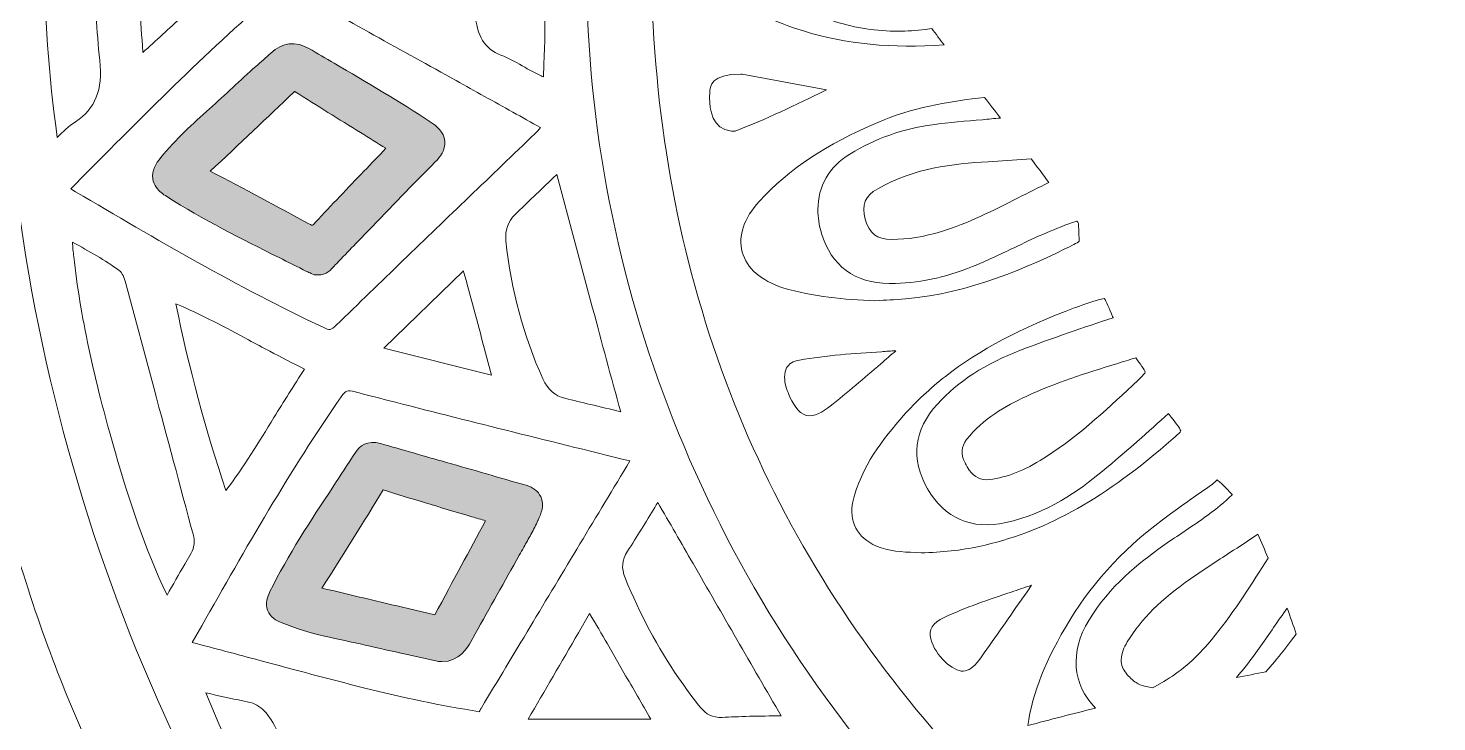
# Model space of a CAD drawing. Extents: x 126 to 8914, y -5970 to -48.
# Drawn here: x 6618.2 to 7015.7, y -1812 to -1616.3 of the extents above; entities that cross this region are included whole.
import ezdxf

# ---------------------------------------------------------------- set-up
doc = ezdxf.new("R2010")
doc.units = 0
doc.header["$MEASUREMENT"] = 0
doc.layers.add('Layer 1', color=7, linetype='Continuous')

# ---------------------------------------------------------------- blocks, each defined once
blk = doc.blocks.new('block 6')
at = {"layer": 'Layer 1', "true_color": 0x96c0ff}
h = blk.add_hatch(color=151, dxfattribs=at)
h.dxf.hatch_style = 2
edge = h.paths.add_edge_path()
edge.add_spline(control_points=[(6654.36, -1661.15), (6655.16, -1662.27), (6656.3, -1663.11), (6657.33, -1663.76), (6657.33, -1663.76), (6657.33, -1663.76), (6657.33, -1663.76), (6667.55, -1670.28), (6678.46, -1675.72), (6689, -1680.98), (6691.61, -1682.27), (6694.21, -1683.57), (6696.8, -1684.89), (6697.23, -1685.1), (6697.66, -1685.29), (6698.06, -1685.46), (6698.06, -1685.46), (6698.9, -1685.82), (6698.9, -1685.82), (6698.9, -1685.82), (6699.43, -1685.87), (6699.43, -1685.87), (6699.6, -1685.88), (6699.76, -1685.89), (6699.92, -1685.89), (6702.42, -1685.89), (6703.8, -1684.27), (6704.49, -1683.47), (6704.59, -1683.36), (6704.68, -1683.25), (6704.78, -1683.14), (6707.93, -1679.9), (6711.07, -1676.64), (6714.21, -1673.38), (6720.38, -1666.99), (6726.75, -1660.38), (6733.1, -1653.97), (6734.37, -1652.69), (6736.03, -1650.69), (6735.77, -1648.1), (6735.5, -1645.51), (6733.46, -1643.87), (6731.94, -1642.86), (6723.02, -1636.91), (6713.66, -1631.45), (6704.6, -1626.17), (6702.21, -1624.78), (6699.81, -1623.38), (6697.43, -1621.98), (6693.76, -1619.82), (6689.96, -1620.28), (6686.7, -1623.26), (6685.31, -1624.54), (6683.89, -1625.79), (6682.47, -1627.05), (6680.31, -1628.95), (6678.09, -1630.91), (6675.96, -1632.97), (6673.84, -1635.01), (6671.59, -1637.04), (6669.41, -1638.99), (6664.7, -1643.22), (6659.83, -1647.59), (6655.67, -1652.73), (6654.24, -1654.49), (6652.98, -1656.44), (6653.36, -1658.8), (6653.51, -1659.7), (6653.87, -1660.48), (6654.36, -1661.15)], knot_values=[0, 0, 0, 0, 1, 1, 1, 2, 2, 2, 3, 3, 3, 4, 4, 4, 5, 5, 5, 6, 6, 6, 7, 7, 7, 8, 8, 8, 9, 9, 9, 10, 10, 10, 11, 11, 11, 12, 12, 12, 13, 13, 13, 14, 14, 14, 15, 15, 15, 16, 16, 16, 17, 17, 17, 18, 18, 18, 19, 19, 19, 20, 20, 20, 21, 21, 21, 22, 22, 22, 23, 23, 23, 23], degree=3, periodic=1)
edge = h.paths.add_edge_path()
edge.add_spline(control_points=[(6693.09, -1634.37), (6693.21, -1634.24), (6693.32, -1634.15), (6693.4, -1634.09), (6693.44, -1634.11), (6693.5, -1634.15), (6693.56, -1634.19), (6699.69, -1638.08), (6705.96, -1641.97), (6712.03, -1645.72), (6714.41, -1647.19), (6716.79, -1648.67), (6719.17, -1650.15), (6717.11, -1652.31), (6715.04, -1654.47), (6712.96, -1656.63), (6708.46, -1661.31), (6703.8, -1666.16), (6699.3, -1671.02), (6698.66, -1671.72), (6698.37, -1671.86), (6698.37, -1671.87), (6698.33, -1671.87), (6698.06, -1671.83), (6697.45, -1671.49), (6688.66, -1666.64), (6679.29, -1661.63), (6669.58, -1656.61), (6677.79, -1649.04), (6685.9, -1641.26), (6693.09, -1634.37)], knot_values=[0, 0, 0, 0, 1, 1, 1, 2, 2, 2, 3, 3, 3, 4, 4, 4, 5, 5, 5, 6, 6, 6, 7, 7, 7, 8, 8, 8, 9, 9, 9, 10, 10, 10, 10], degree=3, periodic=1)
h = blk.add_hatch(color=151, dxfattribs=at)
h.dxf.hatch_style = 2
edge = h.paths.add_edge_path()
edge.add_spline(control_points=[(6689.64, -1783.96), (6693.58, -1785.58), (6697.58, -1786.83), (6701.85, -1787.78), (6709.49, -1789.47), (6717.14, -1791.19), (6724.78, -1792.9), (6724.78, -1792.9), (6733.63, -1794.88), (6733.63, -1794.88), (6733.63, -1794.88), (6734.03, -1794.95), (6734.03, -1794.95), (6734.34, -1794.98), (6734.65, -1794.99), (6734.94, -1794.99), (6739.95, -1794.99), (6742.22, -1790.94), (6743.11, -1789.36), (6743.11, -1789.36), (6744.32, -1787.19), (6744.32, -1787.19), (6748.48, -1779.79), (6752.63, -1772.39), (6756.77, -1764.98), (6757.2, -1764.21), (6757.65, -1763.44), (6758.09, -1762.66), (6758.75, -1761.5), (6759.43, -1760.31), (6760.09, -1759.09), (6760.12, -1759.03), (6760.16, -1758.97), (6760.19, -1758.91), (6760.84, -1757.7), (6761.47, -1756.46), (6762.06, -1755.17), (6762.08, -1755.13), (6762.1, -1755.1), (6762.11, -1755.06), (6762.11, -1755.06), (6762.11, -1755.06), (6762.11, -1755.06), (6762.13, -1755.03), (6762.14, -1755), (6762.16, -1754.96), (6762.89, -1753.35), (6763.99, -1750.92), (6762.84, -1748.44), (6762.13, -1746.89), (6760.75, -1745.82), (6758.75, -1745.24), (6751.25, -1743.07), (6743.75, -1740.93), (6736.25, -1738.78), (6730.05, -1737), (6723.85, -1735.23), (6717.66, -1733.45), (6713.84, -1732.34), (6711.69, -1734.23), (6710.55, -1736.01), (6708.46, -1739.28), (6706.32, -1742.52), (6704.18, -1745.76), (6697.98, -1755.14), (6691.57, -1764.84), (6686.46, -1775.24), (6685.75, -1776.67), (6685.04, -1778.56), (6685.77, -1780.51), (6686.52, -1782.48), (6688.34, -1783.42), (6689.64, -1783.96)], knot_values=[0, 0, 0, 0, 1, 1, 1, 2, 2, 2, 3, 3, 3, 4, 4, 4, 5, 5, 5, 6, 6, 6, 7, 7, 7, 8, 8, 8, 9, 9, 9, 10, 10, 10, 11, 11, 11, 12, 12, 12, 13, 13, 13, 14, 14, 14, 15, 15, 15, 16, 16, 16, 17, 17, 17, 18, 18, 18, 19, 19, 19, 20, 20, 20, 21, 21, 21, 22, 22, 22, 23, 23, 23, 24, 24, 24, 24], degree=3, periodic=1)
edge = h.paths.add_edge_path()
edge.add_spline(control_points=[(6718.41, -1746.56), (6726.1, -1748.94), (6734.31, -1751.42), (6743.37, -1754.1), (6744.66, -1754.48), (6745.97, -1754.87), (6747.3, -1755.26), (6742.74, -1763.59), (6738.25, -1771.94), (6732.95, -1781.81), (6732.95, -1781.81), (6725.4, -1780.01), (6725.4, -1780.01), (6717.26, -1778.07), (6709.19, -1776.15), (6701.12, -1774.25), (6707.01, -1764.96), (6712.9, -1755.47), (6718.41, -1746.56)], knot_values=[0, 0, 0, 0, 1, 1, 1, 2, 2, 2, 3, 3, 3, 4, 4, 4, 5, 5, 5, 6, 6, 6, 6], degree=3, periodic=1)
at = {"layer": 'Layer 1', "lineweight": 0}
for points, knots in [([(8858.21, -1015.29), (8804.98, -1065.04), (8743.32, -1092.86), (8679.92, -1095.7), (8596.38, -1099.43), (8514.39, -1071.01), (8452.29, -1045.84), (8430.15, -1036.87), (8407.8, -1027.16), (8386.17, -1017.79), (8377.96, -1014.23), (8369.71, -1010.65), (8361.4, -1007.09), (8410.2, -1007.99), (8465.96, -1006.76), (8552.78, -924.21), (8608.47, -871.26), (8681.86, -797.66), (8665.5, -711.42), (8662.21, -694.04), (8650.78, -652.65), (8599.78, -612.09), (8605.05, -621.92), (8641.55, -692.43), (8609.23, -747.25), (8593.89, -773.27), (8566.47, -791.29), (8509.72, -803.54), (8495.32, -806.64), (8479.55, -809), (8462.5, -810.6), (8531.63, -734.35), (8573.44, -634.19), (8586.8, -512.56), (8601.6, -377.97), (8577.78, -251.79), (8555.19, -169.65), (8550.53, -152.76), (8545.39, -135.8), (8539.9, -119.21), (8535.8, -106.87), (8530.71, -97.41), (8524.71, -90.84), (8524.71, -90.84), (8528.77, -88.46), (8528.77, -88.46), (8527.91, -86.99), (8507.22, -52.31), (8460.27, -49.9), (8429.9, -48.35), (8395.8, -60.81), (8358.9, -86.96), (8333.41, -105.04), (8306.47, -129.76), (8278.33, -160.89), (8226.61, -191.53), (8186.15, -218.95), (8151.02, -247.11), (8098.71, -289.06), (8041.06, -329.19), (7974.05, -338.54), (7917.14, -346.49), (7865.98, -328.74), (7811.81, -309.95), (7783.84, -300.25), (7754.92, -290.21), (7725.21, -284.09), (7638.29, -266.15), (7574.59, -281.57), (7540, -328.62), (7505.41, -281.57), (7441.71, -266.17), (7354.79, -284.09), (7325.08, -290.21), (7296.16, -300.25), (7268.19, -309.95), (7214.02, -328.74), (7162.86, -346.49), (7105.95, -338.54), (7038.94, -329.19), (6981.29, -289.06), (6928.98, -247.11), (6893.85, -218.95), (6853.4, -191.53), (6801.67, -160.89), (6773.53, -129.76), (6746.59, -105.04), (6721.1, -86.96), (6684.2, -60.81), (6650.1, -48.34), (6619.73, -49.9), (6572.78, -52.31), (6552.09, -86.99), (6551.23, -88.46), (6551.23, -88.46), (6555.29, -90.84), (6555.29, -90.84), (6549.29, -97.41), (6544.2, -106.87), (6540.12, -119.21), (6534.6, -135.81), (6529.45, -152.78), (6524.81, -169.65), (6502.22, -251.79), (6478.4, -377.97), (6493.2, -512.56), (6506.56, -634.19), (6548.37, -734.35), (6617.5, -810.6), (6600.45, -809), (6584.68, -806.64), (6570.28, -803.54), (6513.53, -791.29), (6486.11, -773.27), (6470.77, -747.25), (6438.45, -692.43), (6474.95, -621.92), (6480.22, -612.09), (6429.22, -652.65), (6417.79, -694.04), (6414.5, -711.42), (6398.14, -797.66), (6471.53, -871.26), (6527.22, -924.21), (6614.04, -1006.76), (6669.8, -1007.99), (6718.6, -1007.09), (6710.29, -1010.65), (6702.04, -1014.23), (6693.83, -1017.79), (6672.2, -1027.16), (6649.85, -1036.87), (6627.71, -1045.84), (6565.61, -1071.01), (6483.59, -1099.44), (6400.08, -1095.7), (6336.68, -1092.86), (6275.02, -1065.04), (6221.79, -1015.29), (6221.79, -1015.29), (6165.56, -962.7), (6165.56, -962.7), (6165.56, -962.7), (6209.91, -1025.63), (6209.91, -1025.63), (6259.46, -1095.9), (6344.09, -1155.64), (6425.53, -1177.81), (6460.7, -1187.39), (6497.65, -1192.84), (6536.23, -1194.15), (6525.34, -1205.21), (6509.98, -1221.91), (6492.74, -1244.03), (6462.4, -1282.95), (6420.42, -1346.57), (6392.73, -1428.62), (6361.59, -1520.91), (6354.53, -1617.18), (6371.76, -1714.74), (6393.22, -1836.34), (6452.66, -1960.18), (6548.45, -2082.83), (6548.45, -2082.83), (6557.04, -2093.81), (6557.04, -2093.81), (6557.04, -2093.81), (6562.08, -2080.8), (6562.08, -2080.8), (6562.28, -2080.26), (6583.72, -2026.12), (6646.97, -1966), (6658.24, -1955.3), (6671.32, -1943.97), (6686.37, -1932.46), (6684.61, -1962.41), (6683.28, -2025.33), (6694.68, -2105.3), (6703.93, -2170.25), (6719.74, -2232.83), (6741.65, -2291.3), (6769.05, -2364.39), (6806.12, -2431.24), (6851.85, -2490), (6853.74, -2492.77), (6879.32, -2530.81), (6899.18, -2586.87), (6918.01, -2639.98), (6935.42, -2720.7), (6911.56, -2803.61), (6911.56, -2803.61), (6905.31, -2825.39), (6905.31, -2825.39), (6905.31, -2825.39), (6923.77, -2812.24), (6923.77, -2812.24), (6925.33, -2811.13), (6962.61, -2784.27), (6993.85, -2735.29), (7018.49, -2696.64), (7042.96, -2637.53), (7032.58, -2563.6), (7033.17, -2564.35), (7033.72, -2565.04), (7034.23, -2565.72), (7055.9, -2594.87), (7079.45, -2622.28), (7104.19, -2647.18), (7148.9, -2692.2), (7195.06, -2726.33), (7241.41, -2748.67), (7295.37, -2774.66), (7349.82, -2784.7), (7403.33, -2778.49), (7418.55, -2809.06), (7444.02, -2832.77), (7468.69, -2855.76), (7494.89, -2880.15), (7519.63, -2903.18), (7532.73, -2933.46), (7532.73, -2933.46), (7540, -2950.23), (7540, -2950.23), (7540, -2950.23), (7547.27, -2933.46), (7547.27, -2933.46), (7560.37, -2903.18), (7585.11, -2880.15), (7611.31, -2855.76), (7635.98, -2832.77), (7661.45, -2809.06), (7676.67, -2778.49), (7730.18, -2784.7), (7784.63, -2774.66), (7838.59, -2748.67), (7884.94, -2726.33), (7931.12, -2692.2), (7975.81, -2647.18), (8000.55, -2622.28), (8024.1, -2594.88), (8045.77, -2565.74), (8046.28, -2565.06), (8046.83, -2564.35), (8047.42, -2563.6), (8037.04, -2637.53), (8061.51, -2696.64), (8086.15, -2735.29), (8117.39, -2784.27), (8154.67, -2811.13), (8156.23, -2812.24), (8156.23, -2812.24), (8174.69, -2825.39), (8174.69, -2825.39), (8174.69, -2825.39), (8168.44, -2803.61), (8168.44, -2803.61), (8144.58, -2720.7), (8161.99, -2639.98), (8180.82, -2586.87), (8200.7, -2530.77), (8226.28, -2492.73), (8228.15, -2490), (8273.88, -2431.24), (8310.95, -2364.39), (8338.34, -2291.3), (8360.26, -2232.83), (8376.07, -2170.25), (8385.32, -2105.3), (8396.72, -2025.33), (8395.39, -1962.41), (8393.63, -1932.46), (8408.68, -1943.97), (8421.76, -1955.3), (8433.03, -1966), (8496.28, -2026.12), (8517.72, -2080.26), (8517.92, -2080.8), (8517.92, -2080.8), (8522.94, -2093.84), (8522.94, -2093.84), (8522.94, -2093.84), (8531.55, -2082.83), (8531.55, -2082.83), (8627.34, -1960.18), (8686.78, -1836.34), (8708.24, -1714.74), (8725.47, -1617.18), (8718.41, -1520.91), (8687.27, -1428.62), (8659.58, -1346.57), (8617.6, -1282.95), (8587.26, -1244.03), (8570.02, -1221.91), (8554.66, -1205.21), (8543.77, -1194.15), (8582.35, -1192.84), (8619.3, -1187.39), (8654.47, -1177.81), (8735.91, -1155.64), (8820.54, -1095.9), (8870.09, -1025.63), (8870.09, -1025.63), (8914.44, -962.7), (8914.44, -962.7), (8914.44, -962.7), (8858.21, -1015.29), (8858.21, -1015.29)], [0, 0, 0, 0, 1, 1, 1, 2, 2, 2, 3, 3, 3, 4, 4, 4, 5, 5, 5, 6, 6, 6, 7, 7, 7, 8, 8, 8, 9, 9, 9, 10, 10, 10, 11, 11, 11, 12, 12, 12, 13, 13, 13, 14, 14, 14, 15, 15, 15, 16, 16, 16, 17, 17, 17, 18, 18, 18, 19, 19, 19, 20, 20, 20, 21, 21, 21, 22, 22, 22, 23, 23, 23, 24, 24, 24, 25, 25, 25, 26, 26, 26, 27, 27, 27, 28, 28, 28, 29, 29, 29, 30, 30, 30, 31, 31, 31, 32, 32, 32, 33, 33, 33, 34, 34, 34, 35, 35, 35, 36, 36, 36, 37, 37, 37, 38, 38, 38, 39, 39, 39, 40, 40, 40, 41, 41, 41, 42, 42, 42, 43, 43, 43, 44, 44, 44, 45, 45, 45, 46, 46, 46, 47, 47, 47, 48, 48, 48, 49, 49, 49, 50, 50, 50, 51, 51, 51, 52, 52, 52, 53, 53, 53, 54, 54, 54, 55, 55, 55, 56, 56, 56, 57, 57, 57, 58, 58, 58, 59, 59, 59, 60, 60, 60, 61, 61, 61, 62, 62, 62, 63, 63, 63, 64, 64, 64, 65, 65, 65, 66, 66, 66, 67, 67, 67, 68, 68, 68, 69, 69, 69, 70, 70, 70, 71, 71, 71, 72, 72, 72, 73, 73, 73, 74, 74, 74, 75, 75, 75, 76, 76, 76, 77, 77, 77, 78, 78, 78, 79, 79, 79, 80, 80, 80, 81, 81, 81, 82, 82, 82, 83, 83, 83, 84, 84, 84, 85, 85, 85, 86, 86, 86, 87, 87, 87, 88, 88, 88, 89, 89, 89, 90, 90, 90, 91, 91, 91, 92, 92, 92, 93, 93, 93, 94, 94, 94, 95, 95, 95, 96, 96, 96, 97, 97, 97, 98, 98, 98, 99, 99, 99, 100, 100, 100, 101, 101, 101, 102, 102, 102, 102]), ([(6688.21, -1911.26), (6688.21, -1911.26), (6687.87, -1910.77), (6687.87, -1910.77), (6683.09, -1903.94), (6678.27, -1896.12), (6672.66, -1886.19), (6669.1, -1879.87), (6665.4, -1873.51), (6661.82, -1867.35), (6650.56, -1848.02), (6638.93, -1828.03), (6630.18, -1807.03), (6622.21, -1787.95), (6615.41, -1767.25), (6608.09, -1739.88), (6601.79, -1716.29), (6595.27, -1691.91), (6592.15, -1666.68), (6590.59, -1653.99), (6589, -1638.99), (6589.08, -1623.97), (6589.13, -1616.14), (6589.07, -1608.17), (6589, -1600.48), (6588.88, -1584.3), (6588.73, -1567.59), (6589.65, -1551.2), (6591.17, -1523.8), (6596.06, -1495.53), (6605.02, -1462.24), (6613.66, -1430.11), (6621.86, -1401.25), (6634.66, -1373.66), (6640.46, -1361.09), (6647.46, -1348.84), (6654.24, -1337), (6657.7, -1330.92), (6661.28, -1324.63), (6664.68, -1318.36), (6685.39, -1280.17), (6712.46, -1244.99), (6747.44, -1210.87), (6747.44, -1210.87), (6751.1, -1207.29), (6751.1, -1207.29), (6764.63, -1194.05), (6778.56, -1180.44), (6793.43, -1168.33), (6784.7, -1184.05), (6777.28, -1200.89), (6771.3, -1218.54), (6771.3, -1218.54), (6766.94, -1222.83), (6766.94, -1222.83), (6718.06, -1270.91), (6679.63, -1327.1), (6652.72, -1389.85), (6624.89, -1454.72), (6610.74, -1523.63), (6610.66, -1594.66), (6610.51, -1704.15), (6643.92, -1809.05), (6707.27, -1898.03), (6700.79, -1902.32), (6694.44, -1906.74), (6688.21, -1911.26)], [0, 0, 0, 0, 1, 1, 1, 2, 2, 2, 3, 3, 3, 4, 4, 4, 5, 5, 5, 6, 6, 6, 7, 7, 7, 8, 8, 8, 9, 9, 9, 10, 10, 10, 11, 11, 11, 12, 12, 12, 13, 13, 13, 14, 14, 14, 15, 15, 15, 16, 16, 16, 17, 17, 17, 18, 18, 18, 19, 19, 19, 20, 20, 20, 21, 21, 21, 22, 22, 22, 22]), ([(6776, -1584.51), (6777.3, -1551.5), (6782.66, -1519.37), (6791.91, -1488.93), (6795.47, -1496.51), (6799.28, -1504.13), (6803.34, -1511.8), (6803.34, -1511.8), (6802.77, -1512.33), (6802.77, -1512.33), (6802.89, -1512.47), (6803.27, -1512.86), (6803.86, -1513.47), (6803.86, -1513.47), (6803.16, -1516.46), (6803.16, -1516.46), (6795.64, -1548.46), (6792.76, -1581.82), (6794.58, -1615.61), (6798.79, -1693.59), (6826.91, -1762.12), (6878.15, -1819.34), (6871.72, -1821.27), (6865.36, -1823.28), (6859.04, -1825.37), (6859.04, -1825.37), (6858.23, -1824.41), (6858.23, -1824.41), (6801.77, -1756.62), (6772.56, -1671.43), (6776, -1584.51)], [0, 0, 0, 0, 1, 1, 1, 2, 2, 2, 3, 3, 3, 4, 4, 4, 5, 5, 5, 6, 6, 6, 7, 7, 7, 8, 8, 8, 9, 9, 9, 10, 10, 10, 10]), ([(6636.03, -1552.31), (6638.31, -1554.69), (6639.06, -1557.99), (6638.5, -1563.38), (6637.33, -1574.88), (6637.27, -1586.53), (6637.2, -1597.81), (6637.2, -1597.81), (6637.19, -1600.48), (6637.19, -1600.48), (6637.14, -1608.62), (6637.55, -1616.99), (6638.42, -1625.33), (6639.28, -1633.75), (6637.24, -1638.93), (6631.58, -1642.65), (6629.68, -1643.9), (6628.05, -1645.42), (6626.44, -1647.07), (6621.6, -1612.19), (6621.61, -1578.18), (6626.49, -1543.45), (6626.55, -1543.51), (6626.63, -1543.57), (6626.71, -1543.65), (6630.03, -1546.58), (6633.18, -1549.35), (6636.03, -1552.31)], [0, 0, 0, 0, 1, 1, 1, 2, 2, 2, 3, 3, 3, 4, 4, 4, 5, 5, 5, 6, 6, 6, 7, 7, 7, 8, 8, 8, 9, 9, 9, 9]), ([(6763.9, -1582.99), (6763.92, -1585.51), (6763.95, -1587.99), (6763.98, -1590.48), (6764.09, -1602.27), (6764.22, -1614.47), (6763.75, -1626.44), (6763.75, -1626.44), (6763.73, -1627.09), (6763.73, -1627.09), (6763.68, -1628.12), (6763.65, -1629.18), (6763.59, -1630.03), (6762.76, -1629.64), (6761.74, -1629.1), (6760.74, -1628.59), (6760.74, -1628.59), (6760.53, -1628.48), (6760.53, -1628.48), (6759.54, -1627.98), (6758.55, -1627.42), (6757.59, -1626.85), (6755.7, -1625.78), (6753.76, -1624.65), (6751.62, -1623.83), (6747, -1622.02), (6744.92, -1618.64), (6744.24, -1611.75), (6744.24, -1611.75), (6744.23, -1611.58), (6744.23, -1611.58), (6743.69, -1606.13), (6743.18, -1601), (6743.52, -1595.75), (6743.61, -1593.83), (6743.69, -1591.92), (6743.77, -1590.02), (6743.96, -1585.66), (6744.16, -1581.18), (6744.43, -1576.78), (6744.72, -1572.3), (6746.17, -1569.83), (6749.47, -1568.27), (6753.77, -1566.23), (6757.89, -1563.8), (6761.88, -1561.48), (6762.59, -1561.05), (6763.3, -1560.64), (6764.01, -1560.23), (6763.89, -1565.29), (6763.86, -1570.37), (6763.87, -1575.42), (6763.87, -1577.96), (6763.89, -1580.47), (6763.9, -1582.99)], [0, 0, 0, 0, 1, 1, 1, 2, 2, 2, 3, 3, 3, 4, 4, 4, 5, 5, 5, 6, 6, 6, 7, 7, 7, 8, 8, 8, 9, 9, 9, 10, 10, 10, 11, 11, 11, 12, 12, 12, 13, 13, 13, 14, 14, 14, 15, 15, 15, 16, 16, 16, 17, 17, 17, 18, 18, 18, 18]), ([(6650.44, -1569.77), (6650.44, -1569.77), (6650.56, -1567.68), (6650.56, -1567.68), (6654.09, -1570.9), (6657.62, -1574.12), (6661.14, -1577.35), (6667.58, -1583.27), (6674.24, -1589.38), (6680.86, -1595.34), (6680.89, -1595.35), (6680.91, -1595.38), (6680.94, -1595.4), (6680.89, -1595.45), (6680.85, -1595.48), (6680.8, -1595.53), (6674.4, -1601.3), (6667.94, -1607.22), (6661.71, -1612.94), (6658, -1616.34), (6654.28, -1619.75), (6650.58, -1623.13), (6650.58, -1623.13), (6650.45, -1621.28), (6650.45, -1621.28), (6649.9, -1612.75), (6649.33, -1603.92), (6649.58, -1595.29), (6649.58, -1595.29), (6649.58, -1595.1), (6649.58, -1595.1), (6649.36, -1586.69), (6649.9, -1578.08), (6650.44, -1569.77)], [0, 0, 0, 0, 1, 1, 1, 2, 2, 2, 3, 3, 3, 4, 4, 4, 5, 5, 5, 6, 6, 6, 7, 7, 7, 8, 8, 8, 9, 9, 9, 10, 10, 10, 11, 11, 11, 11]), ([(6843.61, -1576.78), (6836.5, -1579.54), (6831.84, -1586.03), (6831.65, -1593.56), (6831.39, -1604.09), (6836.47, -1611.5), (6845.97, -1614.43), (6851.73, -1616.2), (6857.65, -1617.1), (6863.65, -1617.1), (6866.2, -1617.1), (6868.74, -1616.93), (6871.31, -1616.61), (6871.31, -1616.61), (6873.16, -1616.39), (6873.16, -1616.39), (6874.32, -1617.89), (6875.49, -1619.41), (6876.64, -1620.92), (6862, -1622.02), (6848.99, -1620.77), (6836.99, -1617.05), (6828.57, -1614.44), (6821.52, -1611.07), (6815.46, -1606.73), (6810.98, -1603.54), (6808.53, -1599.58), (6808.53, -1595.59), (6808.54, -1591.57), (6811.06, -1587.56), (6815.62, -1584.33), (6823.09, -1579.05), (6831.1, -1575.11), (6839.44, -1572.6), (6839.44, -1572.6), (6840.46, -1572.3), (6840.46, -1572.3), (6841.5, -1573.81), (6842.55, -1575.3), (6843.61, -1576.78)], [0, 0, 0, 0, 1, 1, 1, 2, 2, 2, 3, 3, 3, 4, 4, 4, 5, 5, 5, 6, 6, 6, 7, 7, 7, 8, 8, 8, 9, 9, 9, 10, 10, 10, 11, 11, 11, 12, 12, 12, 13, 13, 13, 13]), ([(6634.78, -1657.02), (6652, -1639.64), (6669.8, -1621.66), (6688.76, -1605.59), (6690.45, -1604.17), (6690.8, -1604.2), (6692.48, -1605.15), (6707.93, -1613.86), (6723.7, -1622.59), (6738.96, -1631.05), (6744.29, -1634.01), (6749.64, -1636.98), (6754.98, -1639.94), (6757.57, -1641.38), (6760.17, -1642.84), (6762.75, -1644.31), (6762.26, -1644.91), (6761.77, -1645.48), (6761.24, -1645.98), (6755.06, -1651.94), (6748.87, -1657.89), (6742.66, -1663.85), (6730.35, -1675.69), (6717.6, -1687.92), (6705.16, -1700.07), (6703.67, -1701.49), (6703.32, -1701.55), (6701.42, -1700.65), (6677.4, -1689.38), (6654.13, -1675.66), (6631.62, -1662.39), (6631.62, -1662.39), (6630.25, -1661.58), (6630.25, -1661.58), (6630.25, -1661.58), (6634.78, -1657.02), (6634.78, -1657.02)], [0, 0, 0, 0, 1, 1, 1, 2, 2, 2, 3, 3, 3, 4, 4, 4, 5, 5, 5, 6, 6, 6, 7, 7, 7, 8, 8, 8, 9, 9, 9, 10, 10, 10, 11, 11, 11, 12, 12, 12, 12]), ([(6654.36, -1661.15), (6655.16, -1662.27), (6656.3, -1663.11), (6657.33, -1663.76), (6657.33, -1663.76), (6657.33, -1663.76), (6657.33, -1663.76), (6667.55, -1670.28), (6678.46, -1675.72), (6689, -1680.98), (6691.61, -1682.27), (6694.21, -1683.57), (6696.8, -1684.89), (6697.23, -1685.1), (6697.66, -1685.29), (6698.06, -1685.46), (6698.06, -1685.46), (6698.9, -1685.82), (6698.9, -1685.82), (6698.9, -1685.82), (6699.43, -1685.87), (6699.43, -1685.87), (6699.6, -1685.88), (6699.76, -1685.89), (6699.92, -1685.89), (6702.42, -1685.89), (6703.8, -1684.27), (6704.49, -1683.47), (6704.59, -1683.36), (6704.68, -1683.25), (6704.78, -1683.14), (6707.93, -1679.9), (6711.07, -1676.64), (6714.21, -1673.38), (6720.38, -1666.99), (6726.75, -1660.38), (6733.1, -1653.97), (6734.37, -1652.69), (6736.03, -1650.69), (6735.77, -1648.1), (6735.5, -1645.51), (6733.46, -1643.87), (6731.94, -1642.86), (6723.02, -1636.91), (6713.66, -1631.45), (6704.6, -1626.17), (6702.21, -1624.78), (6699.81, -1623.38), (6697.43, -1621.98), (6693.76, -1619.82), (6689.96, -1620.28), (6686.7, -1623.26), (6685.31, -1624.54), (6683.89, -1625.79), (6682.47, -1627.05), (6680.31, -1628.95), (6678.09, -1630.91), (6675.96, -1632.97), (6673.84, -1635.01), (6671.59, -1637.04), (6669.41, -1638.99), (6664.7, -1643.22), (6659.83, -1647.59), (6655.67, -1652.73), (6654.24, -1654.49), (6652.98, -1656.44), (6653.36, -1658.8), (6653.51, -1659.7), (6653.87, -1660.48), (6654.36, -1661.15)], [0, 0, 0, 0, 1, 1, 1, 2, 2, 2, 3, 3, 3, 4, 4, 4, 5, 5, 5, 6, 6, 6, 7, 7, 7, 8, 8, 8, 9, 9, 9, 10, 10, 10, 11, 11, 11, 12, 12, 12, 13, 13, 13, 14, 14, 14, 15, 15, 15, 16, 16, 16, 17, 17, 17, 18, 18, 18, 19, 19, 19, 20, 20, 20, 21, 21, 21, 22, 22, 22, 23, 23, 23, 23]), ([(6817.71, -1645.33), (6817.69, -1645.34), (6817.63, -1645.34), (6817.55, -1645.34), (6817.5, -1645.36), (6817.49, -1645.36), (6817.44, -1645.36), (6817.28, -1645.36), (6817.03, -1645.34), (6816.65, -1645.31), (6811.22, -1644.77), (6810.47, -1639.07), (6810.47, -1636), (6810.47, -1635.5), (6810.51, -1635.05), (6810.52, -1634.72), (6810.68, -1632.5), (6810.9, -1629.2), (6819.28, -1629.2), (6819.28, -1629.2), (6819.64, -1629.2), (6819.64, -1629.2), (6819.64, -1629.2), (6843.43, -1633.66), (6843.43, -1633.66), (6843.43, -1633.66), (6843.13, -1633.8), (6843.13, -1633.8), (6834.87, -1637.82), (6826.32, -1641.99), (6817.71, -1645.33)], [0, 0, 0, 0, 1, 1, 1, 2, 2, 2, 3, 3, 3, 4, 4, 4, 5, 5, 5, 6, 6, 6, 7, 7, 7, 8, 8, 8, 9, 9, 9, 10, 10, 10, 10]), ([(6693.09, -1634.37), (6693.21, -1634.24), (6693.32, -1634.15), (6693.4, -1634.09), (6693.44, -1634.11), (6693.5, -1634.15), (6693.56, -1634.19), (6699.69, -1638.08), (6705.96, -1641.97), (6712.03, -1645.72), (6714.41, -1647.19), (6716.79, -1648.67), (6719.17, -1650.15), (6717.11, -1652.31), (6715.04, -1654.47), (6712.96, -1656.63), (6708.46, -1661.31), (6703.8, -1666.16), (6699.3, -1671.02), (6698.66, -1671.72), (6698.37, -1671.86), (6698.37, -1671.87), (6698.33, -1671.87), (6698.06, -1671.83), (6697.45, -1671.49), (6688.66, -1666.64), (6679.29, -1661.63), (6669.58, -1656.61), (6677.79, -1649.04), (6685.9, -1641.26), (6693.09, -1634.37)], [0, 0, 0, 0, 1, 1, 1, 2, 2, 2, 3, 3, 3, 4, 4, 4, 5, 5, 5, 6, 6, 6, 7, 7, 7, 8, 8, 8, 9, 9, 9, 10, 10, 10, 10]), ([(6824.55, -1665.08), (6832.86, -1656.04), (6843.48, -1648.97), (6857.95, -1642.83), (6867.71, -1638.66), (6877.72, -1637.05), (6886.22, -1636), (6886.22, -1636), (6888.07, -1635.78), (6888.07, -1635.78), (6889.56, -1637.71), (6891.05, -1639.66), (6892.52, -1641.61), (6890.84, -1641.76), (6889.15, -1641.91), (6887.47, -1642.07), (6882.86, -1642.46), (6878.1, -1642.87), (6873.4, -1643.49), (6865.07, -1644.61), (6857.22, -1647.38), (6850.08, -1651.77), (6844.16, -1655.39), (6841.04, -1660.92), (6841.04, -1667.44), (6841.04, -1669.59), (6841.39, -1671.86), (6842.07, -1674.18), (6844.75, -1683.22), (6851.52, -1688.24), (6861.18, -1688.29), (6861.18, -1688.29), (6861.48, -1688.29), (6861.48, -1688.29), (6869.11, -1688.29), (6876.91, -1686.69), (6884.67, -1683.52), (6888.66, -1681.88), (6892.58, -1680.01), (6896.38, -1678.2), (6901.69, -1675.67), (6907.18, -1673.04), (6912.86, -1671.13), (6912.86, -1671.13), (6914.14, -1670.75), (6914.14, -1670.75), (6914.29, -1670.94), (6914.41, -1671.13), (6914.55, -1671.32), (6914.55, -1671.32), (6914.78, -1676.24), (6914.78, -1676.24), (6914.79, -1676.3), (6914.79, -1676.35), (6914.79, -1676.38), (6914.29, -1676.83), (6912.53, -1677.68), (6910.74, -1678.55), (6897.17, -1685.14), (6880.82, -1691.99), (6862.35, -1692.89), (6861.07, -1692.96), (6859.77, -1693.02), (6858.5, -1693.1), (6858.5, -1693.1), (6857.05, -1693.18), (6857.05, -1693.18), (6848.62, -1692.77), (6839.71, -1692.13), (6831.18, -1689.48), (6825.01, -1687.54), (6820.92, -1683.97), (6819.7, -1679.41), (6818.48, -1674.88), (6820.21, -1669.78), (6824.55, -1665.08)], [0, 0, 0, 0, 1, 1, 1, 2, 2, 2, 3, 3, 3, 4, 4, 4, 5, 5, 5, 6, 6, 6, 7, 7, 7, 8, 8, 8, 9, 9, 9, 10, 10, 10, 11, 11, 11, 12, 12, 12, 13, 13, 13, 14, 14, 14, 15, 15, 15, 16, 16, 16, 17, 17, 17, 18, 18, 18, 19, 19, 19, 20, 20, 20, 21, 21, 21, 22, 22, 22, 23, 23, 23, 24, 24, 24, 25, 25, 25, 25]), ([(6906.21, -1659.84), (6903.28, -1661.22), (6900.37, -1662.69), (6897.55, -1664.13), (6890.29, -1667.82), (6883.42, -1671.32), (6875.91, -1673.61), (6870.94, -1675.13), (6866.39, -1675.88), (6861.86, -1675.85), (6857.65, -1675.83), (6855.56, -1674.23), (6854.42, -1670.15), (6853.29, -1666.06), (6854.28, -1663.64), (6857.92, -1661.55), (6867.95, -1655.76), (6879.25, -1654.46), (6889.05, -1653.94), (6889.05, -1653.94), (6901.21, -1653.1), (6901.21, -1653.1), (6902.89, -1655.33), (6904.55, -1657.58), (6906.21, -1659.84)], [0, 0, 0, 0, 1, 1, 1, 2, 2, 2, 3, 3, 3, 4, 4, 4, 5, 5, 5, 6, 6, 6, 7, 7, 7, 8, 8, 8, 8]), ([(6766.37, -1658.5), (6766.37, -1658.5), (6767.39, -1657.53), (6767.39, -1657.53), (6767.39, -1657.53), (6777.49, -1695.22), (6777.49, -1695.22), (6780.05, -1704.83), (6782.69, -1714.76), (6785.42, -1724.52), (6782.54, -1723.78), (6779.64, -1723.08), (6776.82, -1722.42), (6774.43, -1721.86), (6772.06, -1721.29), (6769.68, -1720.69), (6766.83, -1719.98), (6764.85, -1718.24), (6763.48, -1715.21), (6757.97, -1703.17), (6754.45, -1690.08), (6753.03, -1676.29), (6752.73, -1673.28), (6753.57, -1670.84), (6755.63, -1668.83), (6759.14, -1665.41), (6762.67, -1662.03), (6766.37, -1658.5)], [0, 0, 0, 0, 1, 1, 1, 2, 2, 2, 3, 3, 3, 4, 4, 4, 5, 5, 5, 6, 6, 6, 7, 7, 7, 8, 8, 8, 9, 9, 9, 9]), ([(6643.9, -1684.63), (6644.85, -1685.33), (6645.32, -1686.55), (6645.8, -1688.32), (6645.8, -1688.32), (6653.76, -1718.03), (6653.76, -1718.03), (6657.42, -1731.71), (6661.09, -1745.37), (6664.76, -1759.05), (6665.3, -1761.09), (6665.13, -1762.73), (6664.18, -1764.4), (6664.18, -1764.4), (6662.39, -1767.5), (6662.39, -1767.5), (6660.76, -1770.35), (6659.06, -1773.26), (6657.43, -1776.21), (6651.04, -1763), (6646.64, -1749.14), (6642.85, -1736.05), (6636.68, -1714.82), (6632.95, -1697.23), (6631.09, -1680.74), (6630.93, -1679.38), (6630.79, -1678.05), (6630.73, -1676.67), (6635.51, -1679.19), (6639.89, -1681.69), (6643.9, -1684.63)], [0, 0, 0, 0, 1, 1, 1, 2, 2, 2, 3, 3, 3, 4, 4, 4, 5, 5, 5, 6, 6, 6, 7, 7, 7, 8, 8, 8, 9, 9, 9, 10, 10, 10, 10]), ([(6748.95, -1714.14), (6748.95, -1714.14), (6718.54, -1706.52), (6718.54, -1706.52), (6718.54, -1706.52), (6741.05, -1684.76), (6741.05, -1684.76), (6741.43, -1686.06), (6741.77, -1687.29), (6742.11, -1688.54), (6744.09, -1695.9), (6746.05, -1703.26), (6748.01, -1710.64), (6748.01, -1710.64), (6748.95, -1714.14), (6748.95, -1714.14)], [0, 0, 0, 0, 1, 1, 1, 2, 2, 2, 3, 3, 3, 4, 4, 4, 5, 5, 5, 5]), ([(6850.92, -1749.87), (6853.23, -1740), (6859.45, -1732.03), (6865.23, -1725.54), (6868.78, -1721.56), (6872.67, -1717.91), (6877.02, -1714.5), (6886.6, -1707.03), (6898.42, -1700.81), (6913.65, -1695.09), (6914.21, -1694.89), (6914.76, -1694.71), (6915.31, -1694.52), (6915.31, -1694.52), (6916.39, -1694.16), (6916.39, -1694.16), (6918.67, -1693.37), (6921.03, -1692.56), (6921.85, -1692.55), (6922.37, -1693.16), (6923.29, -1695.44), (6924.2, -1697.63), (6924.2, -1697.63), (6924.31, -1697.93), (6924.31, -1697.93), (6924.32, -1697.94), (6924.32, -1697.96), (6924.32, -1697.96), (6916.42, -1700.59), (6907.23, -1703.67), (6898.22, -1707.13), (6888.33, -1710.89), (6880.66, -1715.86), (6874.77, -1722.31), (6868.14, -1729.56), (6867.18, -1737.82), (6871.97, -1746.21), (6876.75, -1754.55), (6884.4, -1757.86), (6894.07, -1755.77), (6905.72, -1753.24), (6914.76, -1746.68), (6921.33, -1741.25), (6928.12, -1735.65), (6934.55, -1729.89), (6939.95, -1725), (6939.95, -1725.01), (6939.96, -1725.01), (6939.96, -1725.03), (6939.96, -1725.03), (6940.17, -1725.28), (6940.17, -1725.28), (6941.64, -1727.17), (6943.17, -1729.11), (6943.44, -1729.89), (6943.02, -1730.6), (6941.07, -1732.28), (6939.34, -1733.75), (6920.68, -1749.77), (6904.41, -1758.62), (6886.58, -1762.47), (6881.44, -1763.57), (6876.07, -1764.18), (6870.15, -1764.29), (6870.15, -1764.29), (6868.62, -1764.21), (6868.62, -1764.21), (6864.87, -1764.03), (6860.99, -1763.86), (6857.54, -1762.39), (6852.19, -1760.08), (6849.65, -1755.29), (6850.92, -1749.87)], [0, 0, 0, 0, 1, 1, 1, 2, 2, 2, 3, 3, 3, 4, 4, 4, 5, 5, 5, 6, 6, 6, 7, 7, 7, 8, 8, 8, 9, 9, 9, 10, 10, 10, 11, 11, 11, 12, 12, 12, 13, 13, 13, 14, 14, 14, 15, 15, 15, 16, 16, 16, 17, 17, 17, 18, 18, 18, 19, 19, 19, 20, 20, 20, 21, 21, 21, 22, 22, 22, 23, 23, 23, 24, 24, 24, 24]), ([(6696.22, -1712.49), (6693.21, -1716.99), (6690.34, -1721.64), (6687.57, -1726.15), (6683.33, -1733.04), (6678.96, -1740.15), (6674.02, -1746.7), (6668.25, -1729.48), (6663.59, -1712.14), (6659.9, -1694.02), (6667.2, -1697.12), (6673.9, -1700.71), (6680.4, -1704.21), (6682.4, -1705.29), (6684.41, -1706.37), (6686.42, -1707.41), (6689.43, -1708.99), (6692.81, -1710.78), (6696.22, -1712.49)], [0, 0, 0, 0, 1, 1, 1, 2, 2, 2, 3, 3, 3, 4, 4, 4, 5, 5, 5, 6, 6, 6, 6]), ([(6832.21, -1712.1), (6832.86, -1710.92), (6834.05, -1710.21), (6835.82, -1709.91), (6843.42, -1708.57), (6851.33, -1708.04), (6858.98, -1707.54), (6860.34, -1707.44), (6861.7, -1707.36), (6863.06, -1707.27), (6861.64, -1708.49), (6860.21, -1709.72), (6858.79, -1710.96), (6854.13, -1714.96), (6849.34, -1719.11), (6844.48, -1722.95), (6842.61, -1724.43), (6839.92, -1726.06), (6837.77, -1725.52), (6835.49, -1724.92), (6833.84, -1721.97), (6832.84, -1719.6), (6832.24, -1718.16), (6831.62, -1716.45), (6831.65, -1714.68), (6831.65, -1713.65), (6831.83, -1712.79), (6832.21, -1712.1)], [0, 0, 0, 0, 1, 1, 1, 2, 2, 2, 3, 3, 3, 4, 4, 4, 5, 5, 5, 6, 6, 6, 7, 7, 7, 8, 8, 8, 9, 9, 9, 9]), ([(6933.39, -1713.31), (6933.19, -1713.93), (6931.24, -1715.75), (6929.83, -1717.07), (6922.2, -1724.19), (6913.54, -1732.28), (6903.73, -1738.25), (6898.47, -1741.46), (6893.49, -1743.25), (6888.51, -1743.71), (6886.22, -1743.6), (6884.7, -1742.58), (6883.2, -1740.07), (6882.99, -1739.7), (6882.78, -1739.32), (6882.56, -1738.9), (6881.3, -1736.39), (6881.44, -1734.37), (6883.01, -1732.33), (6887.53, -1726.42), (6894.04, -1722.86), (6899.8, -1720.15), (6907.95, -1716.32), (6916.77, -1713.58), (6925.29, -1710.94), (6927.11, -1710.39), (6928.91, -1709.83), (6930.73, -1709.25), (6931.86, -1710.81), (6933.3, -1712.81), (6933.39, -1713.31)], [0, 0, 0, 0, 1, 1, 1, 2, 2, 2, 3, 3, 3, 4, 4, 4, 5, 5, 5, 6, 6, 6, 7, 7, 7, 8, 8, 8, 9, 9, 9, 10, 10, 10, 10]), ([(6667.2, -1784.88), (6679.47, -1763.29), (6692.15, -1740.95), (6706.58, -1720.25), (6707.82, -1718.47), (6708.26, -1718.32), (6710.48, -1718.89), (6713.58, -1719.68), (6716.68, -1720.49), (6719.79, -1721.28), (6741.6, -1726.86), (6764.03, -1732.47), (6788.03, -1738.37), (6778.59, -1753.95), (6769.21, -1769.57), (6759.84, -1785.2), (6755.28, -1792.8), (6750.7, -1800.39), (6746.14, -1807.99), (6745.97, -1808.29), (6745.79, -1808.59), (6745.64, -1808.91), (6745.6, -1808.97), (6745.56, -1809.05), (6745.53, -1809.12), (6734.68, -1807.37), (6723.81, -1805.13), (6713.19, -1802.44), (6703.29, -1799.93), (6693.26, -1797.24), (6683.55, -1794.65), (6677.21, -1792.94), (6670.87, -1791.24), (6664.53, -1789.58), (6664.53, -1789.58), (6667.2, -1784.88), (6667.2, -1784.88)], [0, 0, 0, 0, 1, 1, 1, 2, 2, 2, 3, 3, 3, 4, 4, 4, 5, 5, 5, 6, 6, 6, 7, 7, 7, 8, 8, 8, 9, 9, 9, 10, 10, 10, 11, 11, 11, 12, 12, 12, 12]), ([(6689.64, -1783.96), (6693.58, -1785.58), (6697.58, -1786.83), (6701.85, -1787.78), (6709.49, -1789.47), (6717.14, -1791.19), (6724.78, -1792.9), (6724.78, -1792.9), (6733.63, -1794.88), (6733.63, -1794.88), (6733.63, -1794.88), (6734.03, -1794.95), (6734.03, -1794.95), (6734.34, -1794.98), (6734.65, -1794.99), (6734.94, -1794.99), (6739.95, -1794.99), (6742.22, -1790.94), (6743.11, -1789.36), (6743.11, -1789.36), (6744.32, -1787.19), (6744.32, -1787.19), (6748.48, -1779.79), (6752.63, -1772.39), (6756.77, -1764.98), (6757.2, -1764.21), (6757.65, -1763.44), (6758.09, -1762.66), (6758.75, -1761.5), (6759.43, -1760.31), (6760.09, -1759.09), (6760.12, -1759.03), (6760.16, -1758.97), (6760.19, -1758.91), (6760.84, -1757.7), (6761.47, -1756.46), (6762.06, -1755.17), (6762.08, -1755.13), (6762.1, -1755.1), (6762.11, -1755.06), (6762.11, -1755.06), (6762.11, -1755.06), (6762.11, -1755.06), (6762.13, -1755.03), (6762.14, -1755), (6762.16, -1754.96), (6762.89, -1753.35), (6763.99, -1750.92), (6762.84, -1748.44), (6762.13, -1746.89), (6760.75, -1745.82), (6758.75, -1745.24), (6751.25, -1743.07), (6743.75, -1740.93), (6736.25, -1738.78), (6730.05, -1737), (6723.85, -1735.23), (6717.66, -1733.45), (6713.84, -1732.34), (6711.69, -1734.23), (6710.55, -1736.01), (6708.46, -1739.28), (6706.32, -1742.52), (6704.18, -1745.76), (6697.98, -1755.14), (6691.57, -1764.84), (6686.46, -1775.24), (6685.75, -1776.67), (6685.04, -1778.56), (6685.77, -1780.51), (6686.52, -1782.48), (6688.34, -1783.42), (6689.64, -1783.96)], [0, 0, 0, 0, 1, 1, 1, 2, 2, 2, 3, 3, 3, 4, 4, 4, 5, 5, 5, 6, 6, 6, 7, 7, 7, 8, 8, 8, 9, 9, 9, 10, 10, 10, 11, 11, 11, 12, 12, 12, 13, 13, 13, 14, 14, 14, 15, 15, 15, 16, 16, 16, 17, 17, 17, 18, 18, 18, 19, 19, 19, 20, 20, 20, 21, 21, 21, 22, 22, 22, 23, 23, 23, 24, 24, 24, 24]), ([(6919.35, -1808.13), (6912.92, -1809.7), (6906.56, -1811.33), (6900.24, -1813.04), (6901.62, -1803.69), (6905.28, -1794.46), (6912.12, -1783.27), (6919.07, -1771.85), (6928.36, -1762.05), (6940.48, -1753.32), (6944.05, -1750.74), (6947.91, -1747.98), (6951.83, -1745.32), (6952.45, -1744.89), (6952.99, -1744.39), (6953.45, -1743.94), (6953.53, -1743.88), (6953.61, -1743.79), (6953.7, -1743.71), (6954.41, -1744.29), (6955.16, -1744.97), (6955.95, -1745.78), (6955.95, -1745.78), (6957.96, -1747.84), (6957.96, -1747.84), (6957.94, -1747.87), (6957.91, -1747.89), (6957.9, -1747.9), (6953.69, -1752.03), (6948.84, -1755.28), (6943.71, -1758.71), (6941.88, -1759.95), (6940.04, -1761.18), (6938.24, -1762.45), (6931.63, -1767.12), (6923.31, -1773.7), (6917.47, -1783.34), (6912.07, -1792.24), (6912.83, -1801.36), (6919.35, -1808.13)], [0, 0, 0, 0, 1, 1, 1, 2, 2, 2, 3, 3, 3, 4, 4, 4, 5, 5, 5, 6, 6, 6, 7, 7, 7, 8, 8, 8, 9, 9, 9, 10, 10, 10, 11, 11, 11, 12, 12, 12, 13, 13, 13, 13]), ([(6718.41, -1746.56), (6726.1, -1748.94), (6734.31, -1751.42), (6743.37, -1754.1), (6744.66, -1754.48), (6745.97, -1754.87), (6747.3, -1755.26), (6742.74, -1763.59), (6738.25, -1771.94), (6732.95, -1781.81), (6732.95, -1781.81), (6725.4, -1780.01), (6725.4, -1780.01), (6717.26, -1778.07), (6709.19, -1776.15), (6701.12, -1774.25), (6707.01, -1764.96), (6712.9, -1755.47), (6718.41, -1746.56)], [0, 0, 0, 0, 1, 1, 1, 2, 2, 2, 3, 3, 3, 4, 4, 4, 5, 5, 5, 6, 6, 6, 6]), ([(6786.65, -1771.39), (6785.53, -1768.66), (6785.73, -1766.33), (6787.33, -1763.86), (6789.98, -1759.74), (6792.54, -1755.55), (6795.01, -1751.46), (6795.29, -1751), (6795.58, -1750.53), (6795.86, -1750.06), (6799.19, -1755.8), (6802.5, -1761.56), (6805.82, -1767.31), (6813.96, -1781.43), (6822.36, -1796.01), (6830.72, -1810.32), (6824.56, -1810.27), (6818.58, -1810.51), (6813.99, -1810.71), (6811.42, -1810.83), (6809.49, -1809.92), (6807.8, -1807.8), (6805.68, -1805.16), (6803.65, -1802.4), (6801.71, -1799.55), (6795.86, -1790.99), (6790.83, -1781.56), (6786.65, -1771.39)], [0, 0, 0, 0, 1, 1, 1, 2, 2, 2, 3, 3, 3, 4, 4, 4, 5, 5, 5, 6, 6, 6, 7, 7, 7, 8, 8, 8, 9, 9, 9, 9]), ([(6928.34, -1789.42), (6932.3, -1782.95), (6937.97, -1777.3), (6946.18, -1771.62), (6949.82, -1769.08), (6953.64, -1766.61), (6957.31, -1764.22), (6959.95, -1762.5), (6962.58, -1760.77), (6965.21, -1759.01), (6966.18, -1761.28), (6967.13, -1763.54), (6968.04, -1765.81), (6968.04, -1765.81), (6966.4, -1768.39), (6966.4, -1768.39), (6961.68, -1775.76), (6956.79, -1783.41), (6951.03, -1790.09), (6947.27, -1794.44), (6943.1, -1797.99), (6938.6, -1800.62), (6938.6, -1800.62), (6935.51, -1802.42), (6935.51, -1802.42), (6935.51, -1802.42), (6933.22, -1801.93), (6933.22, -1801.93), (6932.39, -1801.75), (6931.62, -1801.42), (6930.86, -1800.9), (6929.89, -1800.24), (6928.82, -1799.35), (6927.99, -1798.27), (6927.17, -1797.21), (6926.6, -1795.95), (6926.57, -1794.5), (6926.74, -1792.38), (6927.36, -1791.04), (6928.34, -1789.42)], [0, 0, 0, 0, 1, 1, 1, 2, 2, 2, 3, 3, 3, 4, 4, 4, 5, 5, 5, 6, 6, 6, 7, 7, 7, 8, 8, 8, 9, 9, 9, 10, 10, 10, 11, 11, 11, 12, 12, 12, 13, 13, 13, 13]), ([(6876.66, -1782.51), (6882.72, -1779.69), (6889.26, -1777.49), (6895.58, -1775.37), (6897.51, -1774.72), (6899.42, -1774.07), (6901.35, -1773.4), (6900.36, -1774.83), (6899.37, -1776.24), (6898.39, -1777.65), (6894.48, -1783.23), (6890.45, -1789.03), (6886.41, -1794.65), (6885.1, -1796.48), (6883.45, -1797.59), (6882.04, -1797.69), (6879.1, -1797.73), (6874.21, -1793.48), (6872.88, -1788.57), (6872.19, -1786.04), (6873.46, -1783.99), (6876.66, -1782.51)], [0, 0, 0, 0, 1, 1, 1, 2, 2, 2, 3, 3, 3, 4, 4, 4, 5, 5, 5, 6, 6, 6, 7, 7, 7, 7]), ([(6962.23, -1795.69), (6964.83, -1792.32), (6967.27, -1788.79), (6969.63, -1785.37), (6970.86, -1783.57), (6972.14, -1781.71), (6973.44, -1779.89), (6974.33, -1782.35), (6975.18, -1784.79), (6976.01, -1787.22), (6976.01, -1787.22), (6974.71, -1788.95), (6974.71, -1788.95), (6973.22, -1790.9), (6971.64, -1792.87), (6969.86, -1795), (6969.86, -1795), (6967.41, -1797.89), (6967.41, -1797.89), (6964.64, -1798.4), (6961.87, -1798.94), (6959.1, -1799.48), (6960.19, -1798.26), (6961.24, -1796.99), (6962.23, -1795.69)], [0, 0, 0, 0, 1, 1, 1, 2, 2, 2, 3, 3, 3, 4, 4, 4, 5, 5, 5, 6, 6, 6, 7, 7, 7, 8, 8, 8, 8]), ([(6793.92, -1811.25), (6789.82, -1811.22), (6785.7, -1811.22), (6781.6, -1811.22), (6777.87, -1811.22), (6774.13, -1811.22), (6770.39, -1811.24), (6770.39, -1811.24), (6759.31, -1811.24), (6759.31, -1811.24), (6763.97, -1803.2), (6768.65, -1795.14), (6773.47, -1786.86), (6773.47, -1786.86), (6776.65, -1781.38), (6776.65, -1781.38), (6778.39, -1784.37), (6780.03, -1787.19), (6781.66, -1790.01), (6781.66, -1790.01), (6786.33, -1798.13), (6786.33, -1798.13), (6788.85, -1802.5), (6791.38, -1806.88), (6793.92, -1811.25)], [0, 0, 0, 0, 1, 1, 1, 2, 2, 2, 3, 3, 3, 4, 4, 4, 5, 5, 5, 6, 6, 6, 7, 7, 7, 8, 8, 8, 8]), ([(6678.79, -1806.08), (6678.79, -1806.08), (6680.36, -1806.39), (6680.36, -1806.39), (6683.81, -1807.12), (6686.21, -1809.59), (6688.67, -1814.89), (6696.49, -1831.93), (6706.14, -1847.96), (6713.66, -1860.04), (6715.04, -1862.22), (6716.49, -1864.38), (6717.9, -1866.47), (6719.44, -1868.75), (6721.04, -1871.09), (6722.48, -1873.45), (6724.65, -1876.99), (6724.9, -1880.63), (6723.27, -1884.86), (6723.27, -1884.86), (6721.78, -1888.74), (6721.78, -1888.74), (6720.58, -1889.48), (6719.38, -1890.23), (6718.19, -1890.99), (6718.19, -1890.99), (6718.01, -1890.75), (6718.01, -1890.75), (6697.42, -1863.82), (6681.15, -1835.31), (6668.37, -1803.78), (6672.03, -1804.65), (6675.45, -1805.36), (6678.79, -1806.08)], [0, 0, 0, 0, 1, 1, 1, 2, 2, 2, 3, 3, 3, 4, 4, 4, 5, 5, 5, 6, 6, 6, 7, 7, 7, 8, 8, 8, 9, 9, 9, 10, 10, 10, 11, 11, 11, 11])]:
    blk.add_open_spline(points, degree=3, knots=knots, dxfattribs=at)

msp = doc.modelspace()

# ---------------------------------------------------------------- block references
at = {"layer": 'Layer 1'}
msp.add_blockref('block 6', (0, 0), dxfattribs=at)

doc.saveas('drawing.dxf')
